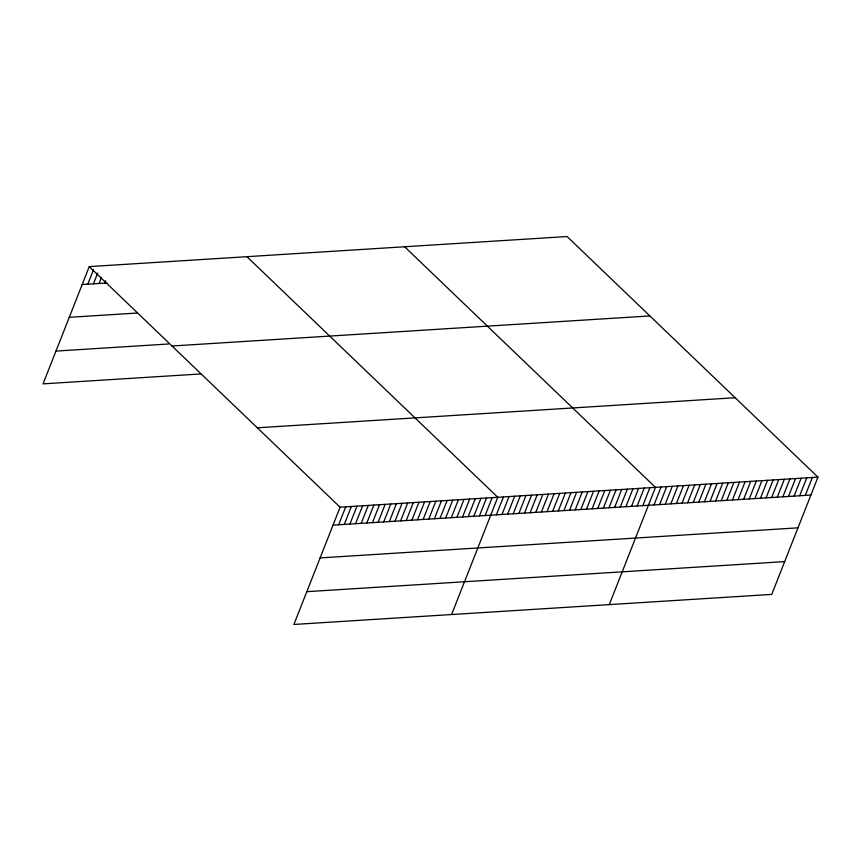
<?xml version="1.0" encoding="UTF-8"?>
<svg xmlns="http://www.w3.org/2000/svg" width="861" height="861" viewBox="0 0 861 861"><rect width="100%" height="100%" fill="white"/><g stroke="black" fill="none" stroke-linecap="round" stroke-linejoin="round"><path stroke-width="1.29" d="M817.95 477.134L340.095 507.204L293.902 624.462L771.757 594.391L817.95 477.134L567.098 236.538L89.243 266.609L43.05 383.866L200.742 373.943M87.811 284.173L93.462 269.837M93.44 283.818L97.68 273.066M99.08 283.463L101.426 277.49M104.708 283.108L105.645 280.718M338.664 524.769L345.724 506.849M344.292 524.414L351.353 506.494M349.932 524.058L356.981 506.139M355.561 523.703L362.621 505.794M361.19 523.348L368.25 505.439M366.818 522.993L373.878 505.084M372.458 522.649L379.518 504.729M378.087 522.293L385.147 504.374M383.715 521.938L390.776 504.019M389.355 521.583L396.404 503.663M394.984 521.228L402.044 503.308M400.613 520.873L407.673 502.953M406.252 520.518L413.302 502.598M411.881 520.162L418.941 502.243M417.51 519.807L424.57 501.888M423.138 519.452L430.199 501.532M428.778 519.097L435.827 501.177M434.407 518.742L441.467 500.833M440.036 518.387L447.096 500.478M445.675 518.031L452.725 500.123M451.304 517.687L458.364 499.767M456.933 517.332L463.993 499.412M462.561 516.977L469.622 499.057M468.201 516.622L475.261 498.702M473.83 516.266L480.89 498.347M479.459 515.911L486.519 497.992M485.098 515.556L492.148 497.636M451.594 614.539L497.787 497.281L246.935 256.686M496.356 514.846L503.416 496.926M501.985 514.491L509.045 496.571M507.624 514.135L514.684 496.216M513.253 513.78L520.313 495.861M518.882 513.425L525.942 495.516M524.521 513.07L531.571 495.161M530.15 512.715L537.21 494.806M535.779 512.37L542.839 494.451M541.418 512.015L548.468 494.096M547.047 511.66L554.107 493.74M552.676 511.305L559.736 493.385M558.305 510.95L565.365 493.03M563.944 510.595L570.994 492.675M569.573 510.239L576.633 492.32M575.202 509.884L582.262 491.965M580.841 509.529L587.891 491.609M586.47 509.174L593.53 491.254M592.099 508.819L599.159 490.899M597.728 508.464L604.788 490.555M603.367 508.108L610.417 490.2M608.996 507.753L616.056 489.844M614.625 507.409L621.685 489.489M620.264 507.054L627.314 489.134M625.893 506.698L632.953 488.779M631.522 506.343L638.582 488.424M637.151 505.988L644.211 488.069M642.79 505.633L649.851 487.713M609.287 604.616L655.479 487.358L404.627 246.763M654.026 504.923L661.076 487.003M659.623 504.568L666.683 486.659M665.23 504.223L672.29 486.304M670.827 503.868L677.887 485.948M676.434 503.513L683.494 485.593M682.03 503.158L689.091 485.249M687.638 502.813L694.698 484.894M693.245 502.458L700.294 484.539M698.841 502.103L705.902 484.183M704.449 501.748L711.498 483.839M710.045 501.403L717.105 483.484M715.652 501.048L722.713 483.129M721.249 500.693L728.309 482.773M726.856 500.338L733.916 482.418M732.453 499.993L739.513 482.074M738.06 499.638L745.12 481.719M743.667 499.283L750.717 481.364M749.264 498.928L756.324 481.008M754.871 498.584L761.92 480.664M760.467 498.228L767.528 480.309M766.075 497.873L773.135 479.954M771.671 497.518L778.731 479.599M777.279 497.163L784.339 479.254M782.875 496.819L789.935 478.899M788.482 496.463L795.542 478.544M794.09 496.108L801.139 478.189M799.686 495.753L806.746 477.844M805.293 495.409L812.343 477.489M82.182 284.528L106.958 282.968M69.267 317.311L136.845 313.06M55.965 351.084L168.605 343.991M172.017 346.004L649.883 315.933M257.31 427.809L735.165 397.739M333.035 525.124L810.89 495.053M320.12 557.906L797.975 527.836M306.817 591.679L784.672 561.609M89.243 266.609L340.095 507.204"/></g></svg>
